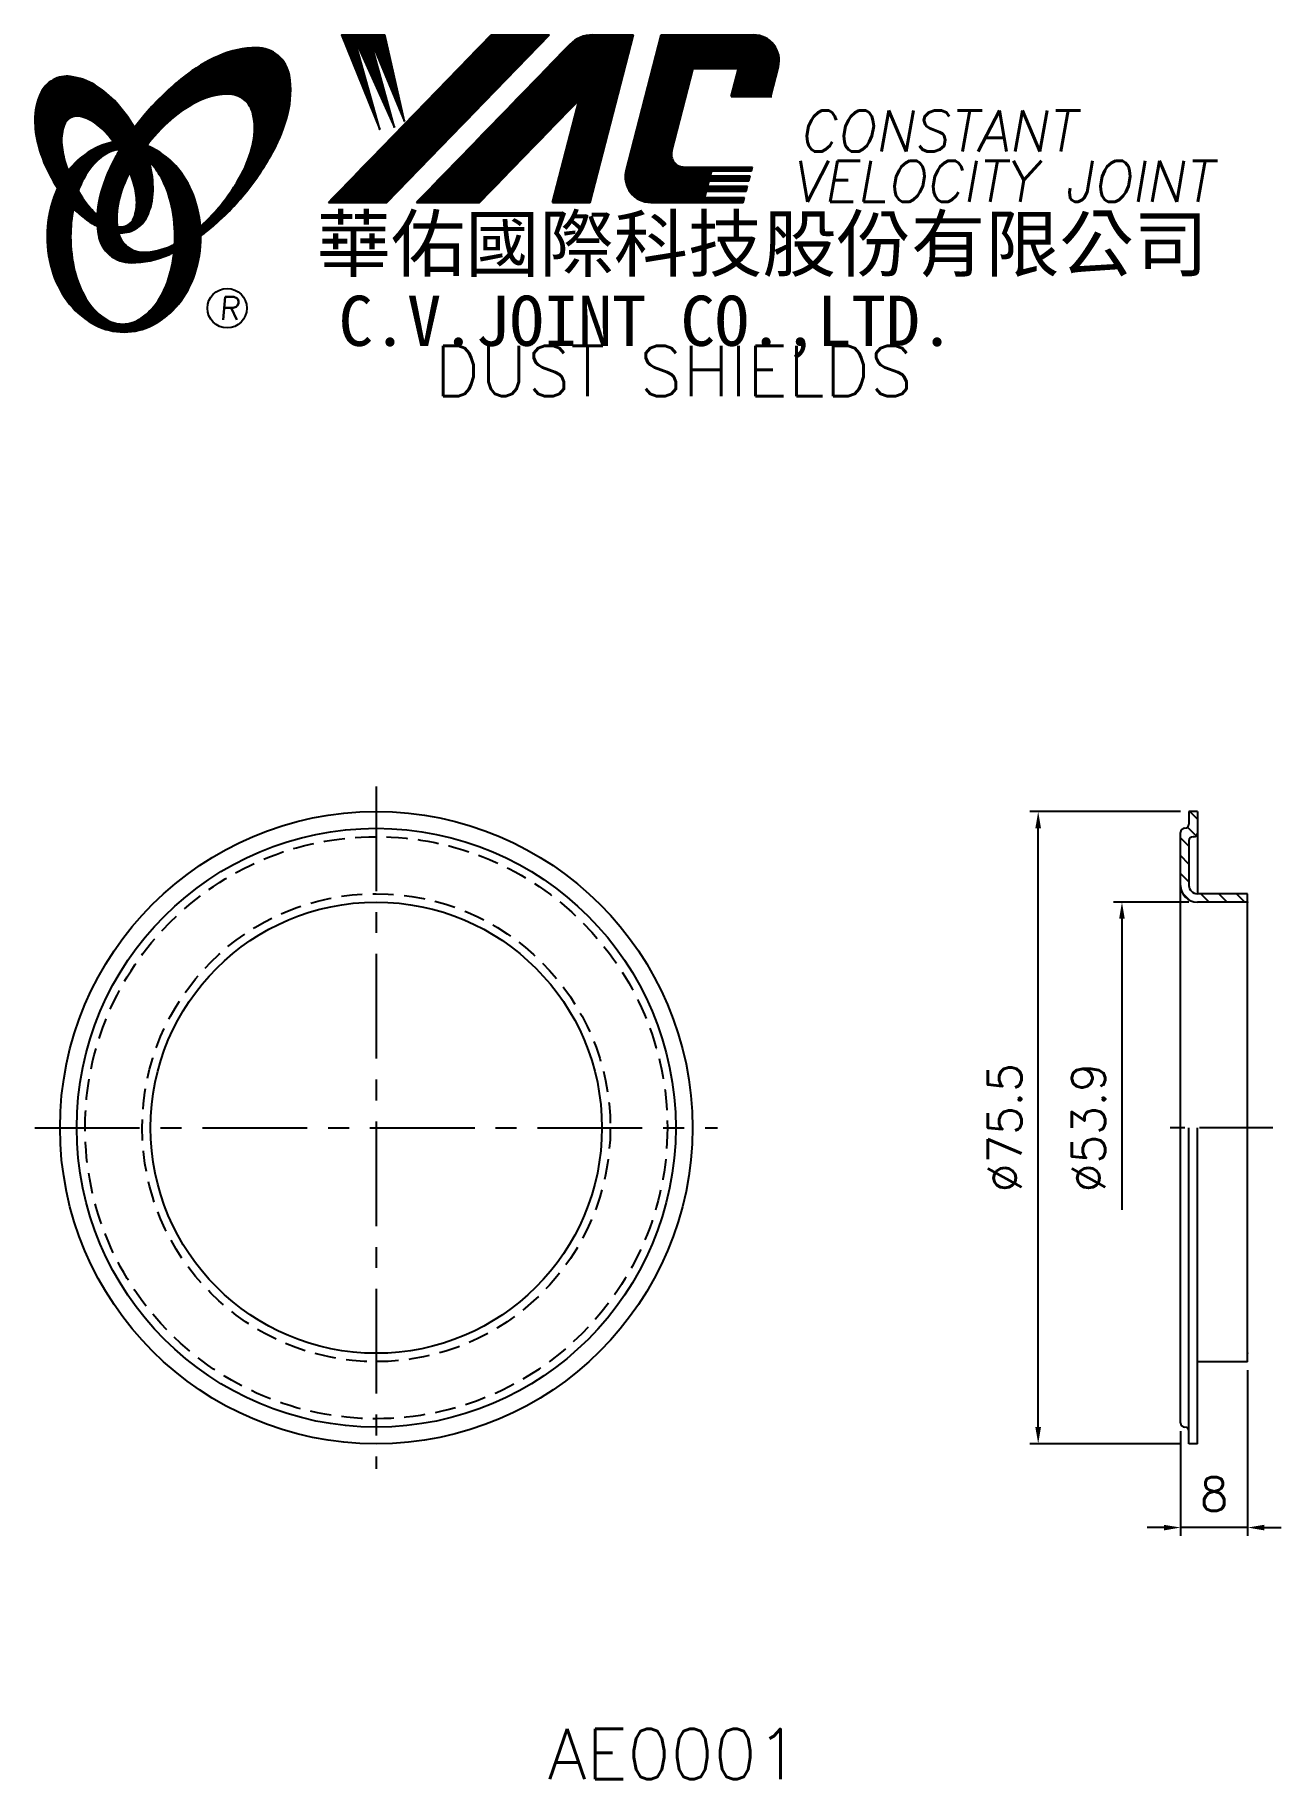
# Model space of a CAD drawing. Extents: x 592 to 741, y 281 to 490.
import ezdxf
from ezdxf.enums import TextEntityAlignment as Align

# ---------------------------------------------------------------- set-up
doc = ezdxf.new("R2010")
doc.units = 0
doc.header["$LTSCALE"] = 10
doc.header["$MEASUREMENT"] = 0
doc.linetypes.add('CENTER', pattern=[2, 1.25, -0.25, 0.25, -0.25])
doc.linetypes.add('HIDDEN', pattern=[0.375, 0.25, -0.125])
doc.layers.get('0').update_dxf_attribs({"linetype": 'CONTINUOUS'})
doc.layers.get('DEFPOINTS').update_dxf_attribs({"linetype": 'CONTINUOUS'})
doc.layers.add('4', color=7, linetype='CONTINUOUS')
doc.styles.add('CHINA', font='KAIU.TTF')
doc.styles.add('ITALICC', font='simplex.shx')
doc.dimstyles.new('STANDARD$0', dxfattribs={"dimtxt": 4, "dimasz": 2, "dimexe": 1, "dimexo": 1, "dimgap": 2, "dimtad": 1, "dimdec": 4, "dimzin": 10, "dimtxsty": 'ITALICC', "dimcen": 2, "dimclrd": 5, "dimclre": 5, "dimclrt": 18, "dimaunit": 1, "dimazin": 3, "dimtp": 0.1, "dimtfac": 0.7, "dimtdec": 4, "dimtmove": 0, "dimatfit": 3, "dimtolj": 1, "dimtzin": 10})
pattern_1 = [(45, (661.295806, 245.826267), (-0.00727476112, 0.00727476112), [])]
pattern_2 = [(45, (492.70526, 282.130677), (-0.00883883476, 0.00883883476), [])]

# ---------------------------------------------------------------- blocks, each defined once
blk = doc.blocks.new('*D4')
at = {"color": 5, "linetype": 'BYBLOCK'}
for p, q in [((728.51, 396.82), (710.51, 396.82)), ((711.51, 323.32), (711.51, 394.82)), ((728.51, 321.32), (710.51, 321.32))]:
    blk.add_line(p, q, dxfattribs=at)
for points in [[(711.17, 394.82), (711.84, 394.82), (711.51, 396.82)], [(711.17, 323.32), (711.84, 323.32), (711.51, 321.32)]]:
    blk.add_solid(points, dxfattribs=at)
at = {"layer": 'DEFPOINTS', "color": 0, "linetype": 'BYBLOCK'}
for p in [(711.51, 396.82), (729.51, 396.82), (729.51, 321.32)]:
    blk.add_point(p, dxfattribs=at)
at = {"color": 18, "linetype": 'BYBLOCK', "insert": (707.51, 359.07), "char_height": 4, "attachment_point": 5, "rotation": 90, "style": 'ITALICC'}
blk.add_mtext('\\A1;∅75.5', dxfattribs=at)
blk = doc.blocks.new('*D5')
at = {"color": 5, "linetype": 'BYBLOCK'}
for p, q in [((729.51, 386.01), (720.51, 386.01)), ((721.51, 384.01), (721.51, 349.26))]:
    blk.add_line(p, q, dxfattribs=at)
blk.add_solid([(721.17, 384.01), (721.84, 384.01), (721.51, 386.01)], dxfattribs=at)
at = {"layer": 'DEFPOINTS', "color": 0, "linetype": 'BYBLOCK'}
for p in [(721.51, 386.01), (730.51, 386.01), (728.51, 332.13)]:
    blk.add_point(p, dxfattribs=at)
at = {"color": 18, "linetype": 'BYBLOCK', "insert": (717.51, 359.07), "char_height": 4, "attachment_point": 5, "rotation": 90, "style": 'ITALICC'}
blk.add_mtext('\\A1;∅53.9', dxfattribs=at)
blk = doc.blocks.new('*D6')
at = {"color": 5, "linetype": 'BYBLOCK'}
for p, q in [((736.51, 330.13), (736.51, 310.32)), ((728.51, 322.82), (728.51, 310.32)), ((726.51, 311.32), (724.51, 311.32)), ((736.51, 311.32), (728.51, 311.32)), ((738.51, 311.32), (740.51, 311.32))]:
    blk.add_line(p, q, dxfattribs=at)
for points in [[(726.51, 311.65), (726.51, 310.98), (728.51, 311.32)], [(738.51, 311.65), (738.51, 310.98), (736.51, 311.32)]]:
    blk.add_solid(points, dxfattribs=at)
at = {"layer": 'DEFPOINTS', "color": 0, "linetype": 'BYBLOCK'}
for p in [(736.51, 331.13), (728.51, 323.82), (728.51, 311.32)]:
    blk.add_point(p, dxfattribs=at)
at = {"color": 18, "linetype": 'BYBLOCK', "insert": (732.51, 315.32), "char_height": 4, "attachment_point": 5, "style": 'ITALICC'}
blk.add_mtext('\\A1;8', dxfattribs=at)

msp = doc.modelspace()

# ---------------------------------------------------------------- hatches: boundary and pattern name
at = {"layer": '4', "linetype": 'CONTINUOUS'}
h = msp.add_hatch(dxfattribs=at)
h.set_pattern_fill('ANSI31', color=5, scale=0.1, style=0)
h.set_pattern_definition(pattern_2)
h.paths.add_polyline_path([(653.16397, 489.56166), (646.20666, 489.56166), (626.79005, 469.5579), (633.74736, 469.5579)])
h.paths.add_polyline_path([(656.71086, 481.79609), (653.53048, 469.5579), (658.01147, 469.5579), (663.2099, 489.56166), (658.31318, 489.56166, 0.202785967), (655.5791, 488.40524), (637.28497, 469.5579), (644.83188, 469.5579)])
h.paths.add_polyline_path([(670.33796, 485.56324), (675.73168, 485.56324), (674.86266, 482.21923), (679.57948, 482.21923), (680.4962, 485.74679, 0.490800957), (677.546, 489.56166), (666.51169, 489.56166), (662.30463, 473.37277, 0.490800957), (665.25483, 469.5579), (676.28915, 469.5579), (676.44359, 470.15221), (671.72677, 470.15221), (671.92014, 470.8963), (676.63696, 470.8963), (676.79552, 471.50643), (672.0787, 471.50643), (672.23994, 472.1269), (676.95676, 472.1269), (677.11294, 472.72789), (672.39612, 472.72789), (672.55293, 473.33127), (677.26975, 473.33127), (677.38648, 473.78047), (669.24673, 473.78047, -0.490800957), (667.77163, 475.6879)])
h = msp.add_hatch(dxfattribs=at)
h.set_pattern_fill('ANSI31', color=1, scale=0.1, style=0)
h.set_pattern_definition(pattern_2)
h.paths.add_polyline_path([(633.52203, 489.56166), (628.3447, 489.56166), (632.91546, 478.25792), (629.84953, 489.2159), (634.68427, 478.49358), (631.73626, 489.2159), (635.86348, 479.20055)])
h = msp.add_hatch(dxfattribs=at)
h.set_pattern_fill('ANSI31', color=5, scale=0.082305, style=0)
h.set_pattern_definition([(45, (492.70526, 282.130677), (-0.00727476112, 0.00727476112), [])])
h.paths.add_polyline_path([(614.74073, 482.49918, -0.172879177), (616.68221, 481.84062, -0.172879177), (617.7695, 480.10256, -0.104527385), (617.79728, 476.77437, -0.065680101), (616.62774, 473.37242, -0.051823203), (614.18733, 469.53003, -0.044272532), (611.51236, 466.70369, -0.020203161), (611.56594, 465.56577, 0.006517006), (611.97049, 465.87785, 0.049863361), (616.52392, 470.29091, 0.049863361), (620.11355, 475.51808, 0.063682799), (621.9346, 480.14542, 0.103597411), (622.1239, 484.7294, 0.177892575), (620.77529, 487.09967, 0.177892575), (618.2129, 488.033, 0.103597411), (613.7251, 487.07995, 0.063682799), (609.46735, 484.51088, 0.049863361), (604.91393, 480.09782, 0.016070017), (603.64323, 478.49151, -0.007061632), (603.89051, 478.05447, -0.031648676), (604.8431, 476.0179, -0.008069351), (605.27501, 476.58221, -0.051823203), (608.45338, 479.84066, -0.065680101), (611.49531, 481.76102, -0.104527385)])
h.paths.add_polyline_path([(601.66506, 469.33786, -0.065680101), (602.83459, 472.73982, -0.006063428), (603.07853, 473.21483, 0.027613469), (602.3517, 474.8029, 0.017011252), (601.81828, 475.73788, 0.007829282), (601.32429, 474.87065, 0.063682799), (599.50325, 470.24331, 0.103597411), (599.31395, 465.65933, 0.177892575), (600.66256, 463.28906, 0.177892575), (603.22495, 462.35573, 0.103597411), (607.71275, 463.30878, 0.008811776), (608.33971, 463.59885, 0.013922709), (608.41704, 464.56866, -0.009086703), (607.96703, 464.35122, -0.104527385), (604.72161, 463.61305, -0.172879177), (602.78013, 464.27162, -0.172879177), (601.69284, 466.00967, -0.104527385)])
h = msp.add_hatch(dxfattribs=at)
h.set_pattern_fill('ANSI31', color=3, scale=0.082305, style=0)
h.set_pattern_definition(pattern_1)
h.paths.add_polyline_path([(598.94423, 483.55002, 0.106488277), (596.00235, 484.58859, 0.158297415), (593.91215, 484.19355, 0.158297415), (592.45282, 482.64586, 0.106488277), (591.742, 479.60809, 0.071723199), (592.16005, 476.29513, 0.058080454), (593.70503, 472.47975, 0.058080454), (596.08608, 469.12196, 0.071723199), (598.65132, 466.9842, 0.020895977), (599.19151, 466.68221, -0.030777155), (599.1756, 468.05843, -0.042059526), (598.07924, 469.22119, -0.04691039), (596.46008, 471.70234, -0.04691039), (595.3318, 474.44183, -0.060581117), (594.9297, 476.7039, -0.10187153), (595.24132, 478.7921, -0.185892489), (596.02141, 479.68374, -0.185892489), (597.19805, 479.82186, -0.10187153), (599.0957, 478.89632, -0.060581117), (600.73253, 477.28405, -0.04691039), (602.3517, 474.8029, -0.04691039), (603.47998, 472.06342, -0.060581117), (603.88208, 469.80135, -0.10187153), (603.57046, 467.71315, -0.185892489), (602.79037, 466.82151, -0.185892489), (601.61373, 466.68339, -0.002013383), (601.57293, 466.69401, 0.021593804), (601.69284, 466.00967, 0.006477741), (601.71084, 465.93264, 0.14950097), (603.6834, 466.34067, 0.158297415), (605.14273, 467.88836, 0.106488277), (605.85354, 470.92613, 0.071723199), (605.4355, 474.23909, 0.058080454), (603.89051, 478.05447, 0.058080454), (601.50947, 481.41227, 0.071723199)])
h = msp.add_hatch(dxfattribs=at)
h.set_pattern_fill('ANSI31', color=1, scale=0.082305, style=0)
h.set_pattern_definition(pattern_1)
h.paths.add_polyline_path([(600.03785, 475.22657, -0.120168026), (601.72964, 475.87996, 0.016865385), (601.12988, 476.7627, 0.076648372), (598.97366, 476.04378, 0.104809576), (595.8892, 473.53068, 0.005838257), (595.72226, 473.31848, 0.028089978), (596.46008, 471.70234, 0.014237292), (596.90221, 470.9173, -0.045767751), (597.82739, 472.85414, -0.106890197)])
h.paths.add_polyline_path([(596.00648, 465.47195, -0.048711043), (596.33659, 468.85229, -0.007865741), (596.08608, 469.12196, -0.037695478), (594.45021, 471.24072, 0.03042545), (593.92488, 469.93674, 0.080710289), (593.19944, 465.47195, 0.080710289), (593.92488, 461.00716, 0.089265679), (595.8892, 457.41322, 0.104809576), (598.97366, 454.90012, 0.11926607), (602.38285, 454.07518, 0.11926607), (605.79204, 454.90012, 0.104809576), (608.8765, 457.41322, 0.089265679), (610.84082, 461.00716, 0.080710289), (611.56625, 465.47195, 0.080710289), (610.84082, 469.93674, 0.089265679), (608.8765, 473.53068, 0.104809576), (605.79204, 476.04378, 0.025513357), (605.09881, 476.35653, 0.004818181), (604.8431, 476.0179, -0.023722145), (605.38432, 474.42115, -0.065307489), (606.6195, 472.85414, -0.073950765), (607.93195, 469.65641, -0.060532391), (608.4404, 465.47195, -0.060532391), (607.93195, 461.28749, -0.073950765), (606.6195, 458.08976, -0.106890197), (604.40904, 455.71733, -0.153118262), (602.22344, 455.03195, -0.153118262), (600.03785, 455.71733, -0.106890197), (597.82739, 458.08976, -0.073950765), (596.51494, 461.28749, -0.060532391)])
h = msp.add_hatch(dxfattribs=at)
h.set_pattern_fill('ANSI31', color=5, scale=12, angle=90, style=0)
h.set_pattern_definition([(135, (503.1472, 288.1085), (-1.06066, -1.06066), [])])
h.paths.add_polyline_path([(729.50676, 388.00757), (729.50676, 393.31757, -0.414213562), (730.00676, 393.81757), (730.10676, 393.81757, 0.414213562), (730.50676, 394.21757), (730.50676, 396.81757), (729.50676, 396.81757), (729.50676, 395.31757, -0.414213562), (729.00676, 394.81757, 0.414213562), (728.50676, 394.31757), (728.50676, 388.00757, 0.414213562), (730.50676, 386.00757), (736.50676, 386.00757), (736.50676, 387.00757), (730.50676, 387.00757, -0.414213562)])

# ---------------------------------------------------------------- linework, layer by layer
at = {"layer": '4', "color": 5, "linetype": 'CONTINUOUS'}
for p, q in [((626.79005, 469.5579), (646.20666, 489.56166)), ((633.74736, 469.5579), (653.16397, 489.56166)), ((646.20666, 489.56166), (653.16397, 489.56166)), ((658.01147, 469.5579), (663.2099, 489.56166)), ((658.31318, 489.56166), (663.2099, 489.56166)), ((662.30463, 473.37277), (666.51169, 489.56166)), ((666.51169, 489.56166), (677.546, 489.56166)), ((637.28497, 469.5579), (655.5791, 488.40524)), ((667.77163, 475.6879), (670.33796, 485.56324)), ((670.33796, 485.56324), (675.73168, 485.56324)), ((674.86266, 482.21923), (675.73168, 485.56324)), ((679.57948, 482.21923), (680.4962, 485.74679)), ((644.83188, 469.5579), (656.71086, 481.79609)), ((653.53048, 469.5579), (656.71086, 481.79609)), ((674.86266, 482.21923), (679.72991, 482.21923)), ((669.24673, 473.78047), (677.38648, 473.78047)), ((672.39612, 472.72789), (672.55293, 473.33127)), ((672.55293, 473.33127), (677.26975, 473.33127)), ((677.26975, 473.33127), (677.38648, 473.78047)), ((671.72677, 470.15221), (671.92014, 470.8963)), ((671.92014, 470.8963), (676.63696, 470.8963)), ((672.0787, 471.50643), (672.23994, 472.1269)), ((672.0787, 471.50643), (676.79552, 471.50643)), ((672.23994, 472.1269), (676.95676, 472.1269)), ((672.39612, 472.72789), (677.11294, 472.72789)), ((676.63696, 470.8963), (676.79552, 471.50643)), ((676.95676, 472.1269), (677.11294, 472.72789)), ((626.79005, 469.5579), (633.74736, 469.5579)), ((637.28497, 469.5579), (644.83188, 469.5579)), ((653.53048, 469.5579), (658.01147, 469.5579)), ((665.25483, 469.5579), (676.28915, 469.5579)), ((671.72677, 470.15221), (676.44359, 470.15221)), ((676.28915, 469.5579), (676.44359, 470.15221))]:
    msp.add_line(p, q, dxfattribs=at)
at = {"layer": '4', "color": 1, "linetype": 'CONTINUOUS'}
for p, q in [((628.3447, 489.56166), (632.91546, 478.25792)), ((628.3447, 489.56166), (633.52203, 489.56166)), ((635.86348, 479.20055), (633.52203, 489.56166)), ((629.84953, 489.2159), (634.68427, 478.49358)), ((632.91546, 478.25792), (629.84953, 489.2159)), ((631.73626, 489.2159), (635.86348, 479.20055)), ((634.68427, 478.49358), (631.73626, 489.2159))]:
    msp.add_line(p, q, dxfattribs=at)
at = {"layer": '4', "color": 5, "linetype": 'CENTER'}
for p, q in [((632.49018, 399.81757), (632.49018, 318.31757)), ((591.74018, 359.06757), (673.24018, 359.06757))]:
    msp.add_line(p, q, dxfattribs=at)
at = {"layer": '4', "color": 7, "linetype": 'CONTINUOUS'}
for p, q in [((729.50676, 396.81757), (729.50676, 395.31757)), ((730.50676, 396.81757), (729.50676, 396.81757)), ((730.50676, 396.81757), (730.50676, 387.00757)), ((728.50676, 323.81757), (728.50676, 394.31757)), ((730.10676, 393.81757), (730.00676, 393.81757)), ((729.50676, 393.31757), (729.50676, 388.00757)), ((736.50676, 387.00757), (730.50676, 387.00757)), ((736.50676, 386.00757), (730.50676, 386.00757)), ((736.50676, 331.12757), (736.50676, 387.00757)), ((729.50676, 321.31757), (729.50676, 359.06757)), ((730.50676, 321.31757), (730.50676, 359.06757)), ((736.50676, 331.12757), (730.50676, 331.12757)), ((730.50676, 321.31757), (729.50676, 321.31757))]:
    msp.add_line(p, q, dxfattribs=at)
at = {"layer": '4', "color": 5, "linetype": 'CENTER', "ltscale": 0.7}
msp.add_line((739.50676, 359.06757), (725.50676, 359.06757), dxfattribs=at)
at = {"layer": '4', "color": 5, "linetype": 'CONTINUOUS'}
for points in [[(611.56594, 465.56577, 0.006517006), (611.97049, 465.87785, 0.049863361), (616.52392, 470.29091, 0.049863361), (620.11355, 475.51808, 0.063682799), (621.9346, 480.14542, 0.103597411), (622.1239, 484.7294, 0.177892575), (620.77529, 487.09967, 0.177892575), (618.2129, 488.033, 0.103597411), (613.7251, 487.07995, 0.063682799), (609.46735, 484.51088, 0.049863361), (604.91393, 480.09782, 0.016070017), (603.64323, 478.49151)], [(611.51236, 466.70369, 0.044272532), (614.18733, 469.53003, 0.051823203), (616.62774, 473.37242, 0.065680101), (617.79728, 476.77437, 0.104527385), (617.7695, 480.10256, 0.172879177), (616.68221, 481.84062, 0.172879177), (614.74073, 482.49918, 0.104527385), (611.49531, 481.76102, 0.065680101), (608.45338, 479.84066, 0.051823203), (605.27501, 476.58221, 0.008069351), (604.8431, 476.0179)], [(601.81828, 475.73788, 0.007829282), (601.32429, 474.87065, 0.063682799), (599.50325, 470.24331, 0.103597411), (599.31395, 465.65933, 0.177892575), (600.66256, 463.28906, 0.177892575), (603.22495, 462.35573, 0.103597411), (607.71275, 463.30878, 0.008811776), (608.33971, 463.59885, 0.008811776)], [(603.07853, 473.21483, 0.006063428), (602.83459, 472.73982, 0.065680101), (601.66506, 469.33786, 0.104527385), (601.69284, 466.00967, 0.172879177), (602.78013, 464.27162, 0.172879177), (604.72161, 463.61305, 0.104527385), (607.96703, 464.35122, 0.009086703), (608.41704, 464.56866, 0.009086703)]]:
    msp.add_lwpolyline(points, format="xyb", dxfattribs=at)
at = {"layer": '4', "color": 3, "linetype": 'CONTINUOUS'}
for points in [[(601.71084, 465.93264, 0.14950097), (603.6834, 466.34067, 0.158297415), (605.14273, 467.88836, 0.106488277), (605.85354, 470.92613, 0.071723199), (605.4355, 474.23909, 0.058080454), (603.89051, 478.05447, 0.058080454), (601.50947, 481.41227, 0.071723199), (598.94423, 483.55002, 0.106488277), (596.00235, 484.58859, 0.158297415), (593.91215, 484.19355, 0.158297415), (592.45282, 482.64586, 0.106488277), (591.742, 479.60809, 0.071723199), (592.16005, 476.29513, 0.058080454), (593.70503, 472.47975, 0.058080454), (596.08608, 469.12196, 0.071723199), (598.65132, 466.9842, 0.020895977), (599.19151, 466.68221, 0.020895977)], [(601.57293, 466.69401, 0.002013383), (601.61373, 466.68339, 0.185892489), (602.79037, 466.82151, 0.185892489), (603.57046, 467.71315, 0.10187153), (603.88208, 469.80135, 0.060581117), (603.47998, 472.06342, 0.04691039), (602.3517, 474.8029, 0.04691039), (600.73253, 477.28405, 0.060581117), (599.0957, 478.89632, 0.10187153), (597.19805, 479.82186, 0.185892489), (596.02141, 479.68374, 0.185892489), (595.24132, 478.7921, 0.10187153), (594.9297, 476.7039, 0.060581117), (595.3318, 474.44183, 0.04691039), (596.46008, 471.70234, 0.04691039), (598.07924, 469.22119, 0.042059526), (599.1756, 468.05843, 0.042059526)]]:
    msp.add_lwpolyline(points, format="xyb", dxfattribs=at)
at = {"layer": '4', "color": 1, "linetype": 'CONTINUOUS'}
for points in [[(594.45021, 471.24072, 0.03042545), (593.92488, 469.93674, 0.080710289), (593.19944, 465.47195, 0.080710289), (593.92488, 461.00716, 0.089265679), (595.8892, 457.41322, 0.104809576), (598.97366, 454.90012, 0.11926607), (602.38285, 454.07518, 0.11926607), (605.79204, 454.90012, 0.104809576), (608.8765, 457.41322, 0.089265679), (610.84082, 461.00716, 0.080710289), (611.56625, 465.47195, 0.080710289), (610.84082, 469.93674, 0.089265679), (608.8765, 473.53068, 0.104809576), (605.79204, 476.04378, 0.025513357), (605.09881, 476.35653, 0.025513357)], [(601.12988, 476.7627, 0.076648372), (598.97366, 476.04378, 0.104809576), (595.8892, 473.53068, 0.005838257), (595.72226, 473.31848, 0.005838257)], [(601.72964, 475.87996, 0.120168026), (600.03785, 475.22657, 0.106890197), (597.82739, 472.85414, 0.045767751), (596.90221, 470.9173, 0.045767751)], [(596.33659, 468.85229, 0.048711043), (596.00648, 465.47195, 0.060532391), (596.51494, 461.28749, 0.073950765), (597.82739, 458.08976, 0.106890197), (600.03785, 455.71733, 0.153118262), (602.22344, 455.03195, 0.153118262), (604.40904, 455.71733, 0.106890197), (606.6195, 458.08976, 0.073950765), (607.93195, 461.28749, 0.060532391), (608.4404, 465.47195, 0.060532391), (607.93195, 469.65641, 0.073950765), (606.6195, 472.85414, 0.065307489), (605.38432, 474.42115)]]:
    msp.add_lwpolyline(points, format="xyb", dxfattribs=at)
at = {"layer": '4', "color": 5, "linetype": 'CONTINUOUS'}
msp.add_circle((614.68709, 456.92623), 2.35282, dxfattribs=at)
at = {"layer": '4', "color": 7, "linetype": 'CONTINUOUS'}
for radius in [37.75, 35.75, 26.94]:
    msp.add_circle((632.49018, 359.06757), radius, dxfattribs=at)
at = {"layer": '4', "color": 5, "linetype": 'HIDDEN'}
for radius in [34.75, 27.94]:
    msp.add_circle((632.49018, 359.06757), radius, dxfattribs=at)
at = {"layer": '4', "color": 5, "linetype": 'CONTINUOUS'}
for centre, radius, start, end in [((658.31318, 485.75142), 3.81024, 90, 135.8533387), ((677.546, 486.51347), 3.04819, 345.4326059, 90), ((669.24673, 475.30456), 1.5241, 165.4326059, 270), ((665.25483, 472.60609), 3.04819, 165.4326059, 270)]:
    msp.add_arc(centre, radius, start, end, dxfattribs=at)
at = {"layer": '4', "color": 7, "linetype": 'CONTINUOUS'}
for centre, radius, start, end in [((729.00676, 394.31757), 0.5, 90, 180), ((729.00676, 395.31757), 0.5, 270, 0), ((730.00676, 393.31757), 0.5, 90, 180), ((730.10676, 394.21757), 0.4, 270, 360), ((730.50676, 388.00757), 2, 180, 270), ((730.50676, 388.00757), 1, 180, 270), ((729.00676, 323.81757), 0.5, 180, 270), ((729.00676, 322.81757), 0.5, 0, 90)]:
    msp.add_arc(centre, radius, start, end, dxfattribs=at)
for p in [(736.50676, 386.00757), (736.50676, 386.00757), (736.50676, 332.12757), (736.50676, 332.12757)]:
    msp.add_point(p, dxfattribs=at)

# ---------------------------------------------------------------- texts
at = {"layer": '4', "color": 5, "linetype": 'CONTINUOUS', "style": 'ITALICC'}
for s, height, oblique, p in [('CONSTANT', 4.9, 10, (682.93886, 475.62837)), ('VELOCITY JOINT', 4.9, 10, (682.06064, 469.63298)), ('R', 2.75625, 5, (613.7284, 455.51663))]:
    msp.add_text(s, height=height, dxfattribs=dict(at, oblique=oblique)).set_placement(p)
at = {"layer": '4', "color": 7, "linetype": 'CONTINUOUS', "style": 'CHINA'}
for s, height, p in [('華佑國際科技股份有限公司', 6.5, (625.37669, 461.36805)), ('C.V.JOINT CO.,LTD.', 6, (628.00533, 452.42183))]:
    msp.add_text(s, height=height, dxfattribs=at).set_placement(p)
at = {"layer": '4', "color": 18, "linetype": 'CONTINUOUS', "style": 'ITALICC'}
for s, p in [('DUST SHIELDS', (668.00805, 446.42901)), ('AE0001', (668.00805, 281.28162))]:
    msp.add_text(s, height=6, dxfattribs=at).set_placement(p, align=Align.CENTER)

# ---------------------------------------------------------------- dimensions: what is measured, and where the dimension line sits
at = {"layer": '4', "color": 7, "linetype": 'CONTINUOUS'}
dim = msp.add_linear_dim(base=(711.50675, 396.81757), p1=(729.50676, 321.31757), p2=(729.50676, 396.81757), angle=90, text='%%C75.5', dimstyle='STANDARD$0', dxfattribs=at)
dim.commit()
dim.dimension.update_dxf_attribs({"geometry": '*D4', "text_midpoint": (707.50675, 359.06757)})
dim = msp.add_linear_dim(base=(721.50682, 386.00757), p1=(728.50676, 332.12757), p2=(730.50676, 386.00757), angle=90, text='%%C53.9', dimstyle='STANDARD$0', override={"dimcen": -2, "dimse1": 1, "dimsd1": 1}, dxfattribs=at)
dim.commit()
dim.dimension.update_dxf_attribs({"geometry": '*D5', "text_midpoint": (717.50682, 359.06757)})
dim = msp.add_linear_dim(base=(728.50676, 311.31757), p1=(736.50676, 331.12757), p2=(728.50676, 323.81757), text='8', dimstyle='STANDARD$0', dxfattribs=at)
dim.commit()
dim.dimension.update_dxf_attribs({"geometry": '*D6', "text_midpoint": (732.50676, 315.31757)})

doc.saveas('drawing.dxf')
